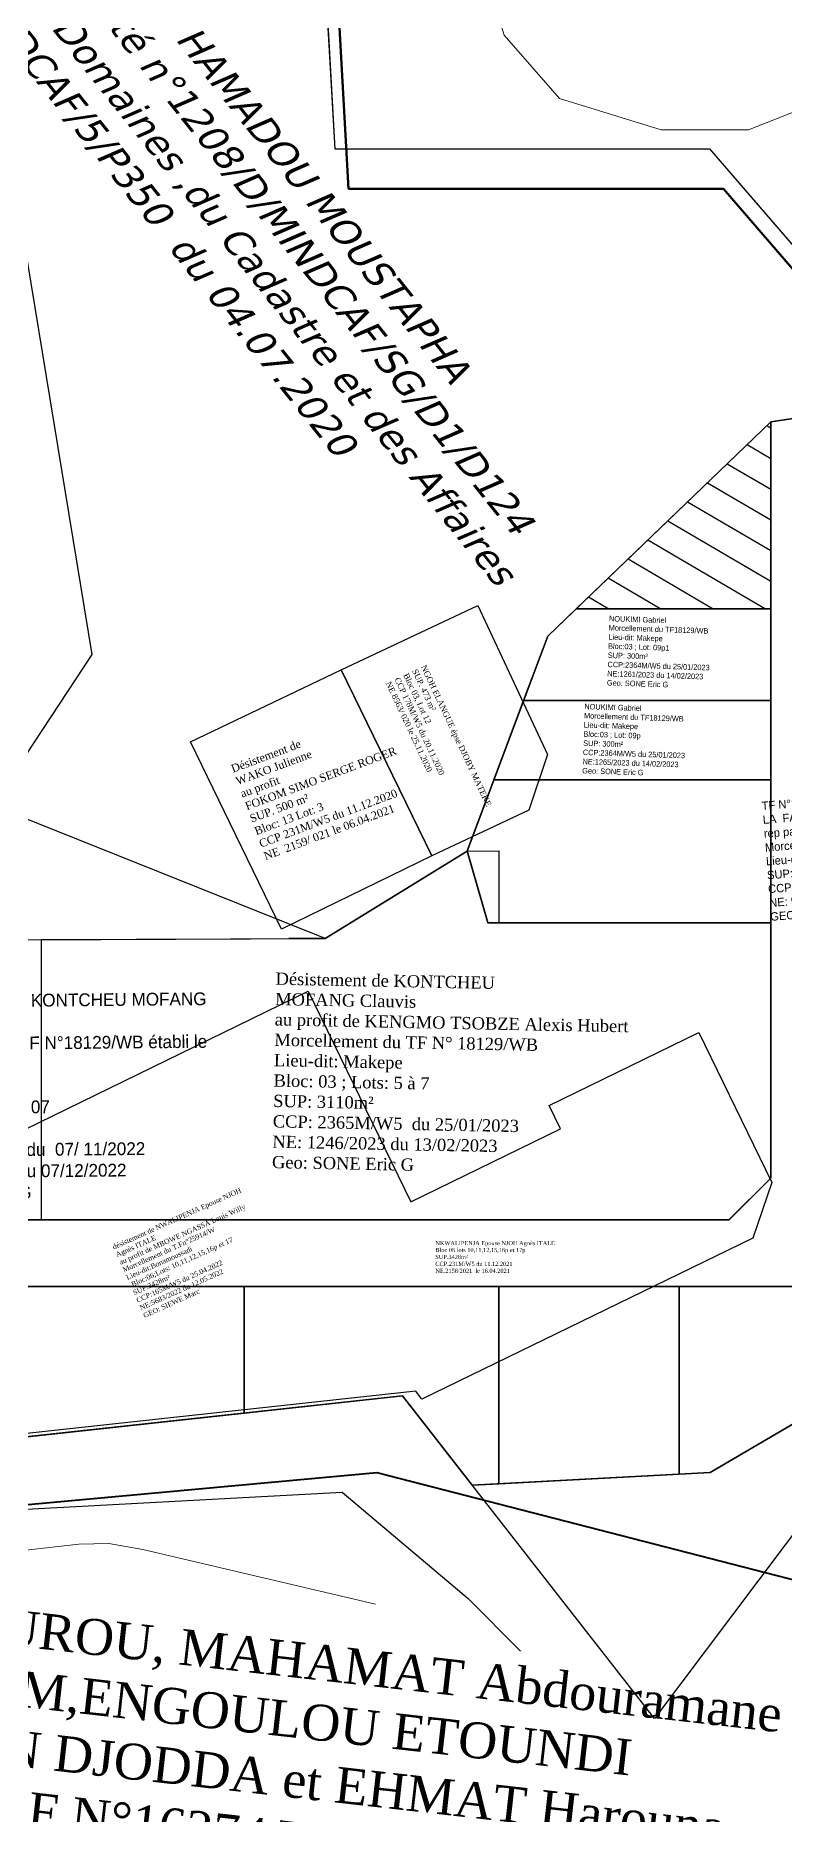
# Model space of a CAD drawing. Header units: millimetres. Extents: x 579832 to 917290, y 449831 to 1452191.
# Drawn here: x 582220.3 to 582310.2, y 450574 to 450787.4 of the extents above; entities that cross this region are included whole.
import ezdxf

# ---------------------------------------------------------------- set-up
doc = ezdxf.new("R2010")
doc.units = ezdxf.units.MM
doc.header["$LTSCALE"] = 10
for name, color, linetype in [('Div_Cont', 1, 'Continuous'), ('end maj 26 02 2021', 7, 'Continuous'), ('MAJ AVRIL 2021', 7, 'Continuous'), ('MAJ JAN 2022', 1, 'Continuous'), ('MAJ MARS 2022', 7, 'Continuous'), ('Parcelle MAJ', 6, 'Continuous'), ('TF 16274-w', 2, 'Continuous'), ('TF ANNULE-RETIRE', 6, 'Continuous')]:
    doc.layers.add(name, color=color, linetype=linetype)
doc.layers.add('MAJ APRES LE 13.01.2023', color=222, linetype='Continuous', lineweight=30)
doc.layers.add('Roads_others', color=24, linetype='Continuous', lineweight=9)
doc.styles.add('Times 1.0', font='times.ttf', dxfattribs={"width": 0.99, "height": 1})
doc.styles.add('Times 1.5', font='times.ttf', dxfattribs={"width": 0.99, "height": 0.75})

# ---------------------------------------------------------------- blocks, each defined once
blk = doc.blocks.new('A$C4D615E63')
at = {"layer": 'MAJ AVRIL 2021', "color": 150, "linetype": 'ByBlock', "lineweight": -3, "ltscale": 0.0014, "flags": 128}
blk.add_lwpolyline([(54.48, 53.89), (66.79, 28.63), (84.77, 37.39), (83.41, 40.18), (101.39, 48.93), (110.15, 30.95), (107.85, 24.27), (68.14, 4.93), (67.38, 5.91), (12.94, 0), (0, 27.36), (54.48, 53.89)], close=True, dxfattribs=at)

msp = doc.modelspace()

# ---------------------------------------------------------------- hatches: boundary and pattern name
h = msp.add_hatch()
h.set_pattern_fill('ANSI31', angle=284.578, style=0)
h.set_pattern_definition([(329.5779513, (-2003.6192, -141.0934), (1.60771091, 2.73786242), [])])
h.paths.add_polyline_path([(582308.6, 450741.09), (582285.23, 450718.66), (582308.6, 450718.66)])
h.paths.add_polyline_path([(582303.06, 450731.46), (582306.13, 450731.46), (582306.13, 450735.21), (582303.06, 450735.21)], flags=24)
h.paths.add_polyline_path([(582294.66, 450721.73), (582306.99, 450721.73), (582306.99, 450725.53), (582294.66, 450725.53)], flags=24)
h.paths.add_polyline_path([(582299.79, 450727.11), (582306.82, 450727.11), (582306.82, 450730.86), (582299.79, 450730.86)], flags=24)

# ---------------------------------------------------------------- linework, layer by layer
for p, q in [((582308.6, 450741.09), (582327.15, 450743.88)), ((582308.6, 450741.09), (582327.15, 450743.88)), ((582281.82, 450715.38), (582308.6, 450741.09)), ((582281.82, 450715.38), (582308.6, 450741.09)), ((582272.15, 450689.61), (582281.82, 450715.38)), ((582272.15, 450689.61), (582281.82, 450715.38)), ((582255.1, 450679.11), (582272.15, 450689.61)), ((582255.1, 450679.11), (582272.15, 450689.61)), ((582210.21, 450678.92), (582255.1, 450679.11)), ((582210.21, 450678.92), (582255.1, 450679.11)), ((582329.07, 450631.25), (582301.32, 450615.04)), ((582329.07, 450631.25), (582301.32, 450615.04)), ((582301.32, 450615.04), (582272.76, 450613.49)), ((582301.32, 450615.04), (582272.76, 450613.49))]:
    msp.add_line(p, q)
at = {"color": 7, "flags": 128}
for points in [[(582308.6, 450741.09), (582308.6, 450681), (582274.62, 450681), (582272.15, 450689.6), (582281.83, 450715.39)], [(582097.84, 450606.12), (582093.04, 450637.35), (582331.98, 450637.35), (582329.07, 450631.25), (582301.32, 450615.04), (582272.76, 450613.49), (582264.38, 450624.21)]]:
    msp.add_lwpolyline(points, close=True, dxfattribs=at)
at = {"color": 6, "flags": 128}
for points in [[(582285.23, 450718.66), (582308.6, 450718.66), (582308.6, 450681), (582274.62, 450681), (582272.15, 450689.6), (582281.83, 450715.39)], [(582245.4, 450637.35), (582331.98, 450637.35), (582329.07, 450631.25), (582301.32, 450615.04), (582272.76, 450613.49), (582264.38, 450624.21), (582245.4, 450622.15)]]:
    msp.add_lwpolyline(points, close=True, dxfattribs=at)
at = {"color": 7, "lineweight": 40, "flags": 128}
msp.add_lwpolyline([(582430.3, 450712.29), (582506.29, 450667.85), (582281.53, 450435.6), (582023.63, 450516.96), (582031.51, 450588.86), (582189.17, 450606.75), (582205.02, 450609.85), (582261.3, 450615.03), (582311.98, 450601.99), (582363.8, 450620.85)], close=True, dxfattribs=at)
at = {"color": 150, "flags": 128}
for points in [[(582132.35, 450645.35), (582303.6, 450645.35)], [(582093.04, 450637.35), (582331.98, 450637.35)]]:
    msp.add_lwpolyline(points, dxfattribs=at)
at = {"color": 0, "flags": 128}
for points in [[(582132.35, 450645.35), (582303.6, 450645.35)], [(582093.04, 450637.35), (582331.98, 450637.35)]]:
    msp.add_lwpolyline(points, dxfattribs=at)
msp.add_lwpolyline([(582097.84, 450606.12), (582093.04, 450637.35), (582331.98, 450637.35), (582329.07, 450631.25), (582301.32, 450615.04), (582272.76, 450613.49), (582264.38, 450624.21)], close=True, dxfattribs=at)
at = {"color": 7, "flags": 128}
for points in [[(582093.04, 450637.35), (582331.98, 450637.35)], [(582297.61, 450614.84), (582297.61, 450637.35)]]:
    msp.add_lwpolyline(points, dxfattribs=at)
at = {"color": 150, "flags": 128}
msp.add_lwpolyline([(582147.84, 450637.35), (582245.4, 450637.35), (582245.4, 450622.15), (582147.84, 450611.55)], close=True, dxfattribs=at)
at = {"flags": 128}
for points in [[(582264.38, 450624.21), (582097.84, 450606.12)], [(582264.38, 450624.21), (582097.84, 450606.12)], [(582264.38, 450624.21), (582272.76, 450613.49)], [(582264.38, 450624.21), (582272.76, 450613.49)]]:
    msp.add_lwpolyline(points, dxfattribs=at)
at = {"layer": 'Div_Cont', "color": 7}
for p, q in [((582278.56, 450706.68), (582272.15, 450689.61)), ((582308.6, 450681), (582308.6, 450706.68))]:
    msp.add_line(p, q, dxfattribs=at)
at = {"layer": 'Div_Cont', "color": 0}
for p, q in [((582272.15, 450689.6), (582255.11, 450679.11)), ((582274.62, 450681), (582272.15, 450689.6)), ((582255.11, 450679.11), (582250.75, 450679.09)), ((582250.75, 450645.35), (582275.96, 450645.35))]:
    msp.add_line(p, q, dxfattribs=at)
at = {"layer": 'Div_Cont', "color": 7, "flags": 128}
for points in [[(582308.59, 450676.36), (582308.6, 450676.36), (582308.6, 450741.09), (582281.83, 450715.39), (582272.15, 450689.6), (582275.96, 450689.61), (582275.96, 450681)], [(582275.96, 450645.35), (582303.6, 450645.35), (582308.6, 450650.35), (582308.6, 450741.09)]]:
    msp.add_lwpolyline(points, dxfattribs=at)
at = {"layer": 'Div_Cont', "color": 0, "flags": 128}
for points in [[(582308.6, 450681), (582308.6, 450741.09), (582281.83, 450715.39), (582272.15, 450689.6), (582274.62, 450681), (582274.62, 450681)], [(582245.4, 450637.35), (582215.67, 450637.35), (582215.67, 450618.92), (582245.4, 450622.15)]]:
    msp.add_lwpolyline(points, close=True, dxfattribs=at)
msp.add_lwpolyline([(582275.96, 450645.35), (582303.6, 450645.35), (582308.6, 450650.35), (582308.6, 450741.09)], dxfattribs=at)
at = {"layer": 'Div_Cont', "color": 7, "flags": 128}
for points in [[(582308.6, 450718.66), (582308.6, 450741.09), (582285.23, 450718.66)], [(582281.83, 450715.39), (582272.15, 450689.6), (582274.62, 450681), (582308.6, 450681), (582308.6, 450718.66), (582285.23, 450718.66)], [(582308.6, 450698.13), (582308.6, 450706.68), (582308.6, 450718.66), (582285.23, 450718.66), (582281.83, 450715.39), (582275.35, 450698.13)], [(582274.62, 450681), (582308.6, 450681), (582308.6, 450698.13), (582275.35, 450698.13), (582272.15, 450689.61), (582274.01, 450683.11)], [(582245.4, 450637.35), (582215.67, 450637.35), (582215.67, 450618.92), (582245.4, 450622.15)], [(582275.96, 450637.35), (582245.4, 450637.35), (582245.4, 450622.15), (582264.38, 450624.21), (582272.76, 450613.49), (582275.96, 450613.67)], [(582275.96, 450613.67), (582301.32, 450615.04), (582329.07, 450631.25), (582331.98, 450637.35), (582275.96, 450637.35)], [(582297.61, 450637.35), (582275.96, 450637.35), (582275.96, 450613.67), (582297.61, 450614.84)], [(582297.61, 450614.84), (582301.32, 450615.04), (582329.07, 450631.25), (582331.98, 450637.35), (582297.61, 450637.35)]]:
    msp.add_lwpolyline(points, close=True, dxfattribs=at)
at = {"layer": 'end maj 26 02 2021', "color": 0, "linetype": 'ByBlock'}
msp.add_line((582301.32, 450615.04), (582272.76, 450613.49), dxfattribs=at)
at = {"layer": 'end maj 26 02 2021', "color": 1, "flags": 128}
msp.add_lwpolyline([(581929, 450990.99), (581996.59, 450953.66), (582059.54, 450889.44), (582115.48, 450889.84), (582136.29, 450909.96), (582187.47, 450919.37), (582230.56, 450912.65), (582250.77, 450880.36), (582249.42, 450835.97), (582254.81, 450799.65), (582256.25, 450773.87), (582301.25, 450773.87), (582363.01, 450702.31), (582329.06, 450631.24), (582294.66, 450585.53), (582264.37, 450624.21), (582032.25, 450599), (582008.77, 450650.37), (581932.34, 450651.91), (581922.64, 450679.04), (581952.28, 450717.61), (581631.06, 450726.12)], dxfattribs=at)
msp.add_lwpolyline([(581929, 450990.99), (581996.59, 450953.66), (582059.54, 450889.44), (582115.48, 450889.84), (582136.29, 450909.96), (582187.47, 450919.37), (582230.56, 450912.65), (582250.77, 450880.36), (582249.42, 450835.97), (582254.81, 450799.65), (582256.25, 450773.87), (582301.25, 450773.87), (582363.01, 450702.31), (582329.06, 450631.24), (582294.66, 450585.53), (582264.37, 450624.21), (582032.25, 450599), (582008.77, 450650.37), (581932.34, 450651.91), (581922.64, 450679.04), (581952.28, 450717.61), (581631.06, 450726.12)], dxfattribs=at)
at = {"layer": 'end maj 26 02 2021', "color": 1, "lineweight": 30, "flags": 128}
msp.add_lwpolyline([(581929, 450990.99), (581996.59, 450953.66), (582059.54, 450889.44), (582115.48, 450889.84), (582136.29, 450909.96), (582187.47, 450919.37), (582230.56, 450912.65), (582250.77, 450880.36), (582249.42, 450835.97), (582254.81, 450799.65), (582256.25, 450773.87), (582301.25, 450773.87), (582363.01, 450702.31), (582329.06, 450631.24), (582294.66, 450585.53), (582264.37, 450624.21), (582032.25, 450599), (582008.77, 450650.37), (581932.34, 450651.91), (581922.64, 450679.04), (581952.28, 450717.61), (581631.06, 450726.12)], dxfattribs=at)
msp.add_lwpolyline([(581929, 450990.99), (581996.59, 450953.66), (582059.54, 450889.44), (582115.48, 450889.84), (582136.29, 450909.96), (582187.47, 450919.37), (582230.56, 450912.65), (582250.77, 450880.36), (582249.42, 450835.97), (582254.81, 450799.65), (582256.25, 450773.87), (582301.25, 450773.87), (582363.01, 450702.31), (582329.06, 450631.24), (582294.66, 450585.53), (582264.37, 450624.21), (582032.25, 450599), (582008.77, 450650.37), (581932.34, 450651.91), (581922.64, 450679.04), (581952.28, 450717.61), (581631.06, 450726.12)], dxfattribs=at)
at = {"layer": 'MAJ APRES LE 13.01.2023', "lineweight": 30, "flags": 128}
for points in [[(582308.6, 450718.66), (582308.6, 450707.66), (582278.92, 450707.66), (582281.83, 450715.39), (582285.23, 450718.66)], [(582308.6, 450707.66), (582308.6, 450698.13), (582275.36, 450698.15), (582278.93, 450707.66)]]:
    msp.add_lwpolyline(points, close=True, dxfattribs=at)
at = {"layer": 'MAJ APRES LE 13.01.2023', "flags": 128}
msp.add_lwpolyline([(582272.15, 450689.62), (582274.62, 450681.01), (582308.59, 450681.01), (582308.59, 450650.36), (582303.59, 450645.36), (582221.05, 450645.36), (582221.05, 450678.98), (582255.1, 450679.12)], close=True, dxfattribs=at)
at = {"layer": 'MAJ JAN 2022', "color": 2, "lineweight": 30, "ltscale": 0.0014, "flags": 128}
msp.add_lwpolyline([(582254.74, 450800.12), (582256.25, 450773.87), (582301.25, 450773.87), (582327.14, 450743.88), (582308.6, 450741.09), (582281.82, 450715.38), (582272.15, 450689.6), (582255.11, 450679.11), (582215.16, 450695.07), (582215.16, 450695.07), (582227.12, 450713.18), (582218.46, 450766.03), (582195.32, 450779.23), (582159.91, 450792.9)], dxfattribs=at)
msp.add_lwpolyline([(582254.74, 450800.12), (582256.25, 450773.87), (582301.25, 450773.87), (582327.14, 450743.88), (582308.6, 450741.09), (582281.82, 450715.38), (582272.15, 450689.6), (582255.11, 450679.11), (582215.16, 450695.07), (582215.16, 450695.07), (582227.12, 450713.18), (582218.46, 450766.03), (582195.32, 450779.23), (582159.91, 450792.9)], dxfattribs=at)
at = {"layer": 'MAJ JAN 2022', "color": 7, "ltscale": 0.0014, "flags": 128}
msp.add_lwpolyline([(582081.2, 450594.48), (582189.18, 450606.76), (582205.03, 450609.86), (582257.16, 450612.66), (582272.26, 450599.9), (582278.55, 450593.6)], dxfattribs=at)
at = {"layer": 'MAJ JAN 2022', "color": 0, "ltscale": 0.0014, "flags": 128}
msp.add_lwpolyline([(582081.2, 450594.48), (582189.18, 450606.76), (582205.03, 450609.86), (582257.16, 450612.66), (582272.26, 450599.9), (582278.55, 450593.6)], dxfattribs=at)
at = {"layer": 'Parcelle MAJ', "color": 6, "lineweight": 30, "flags": 128}
for points in [[(582327.15, 450743.88), (582363.01, 450702.31), (582329.07, 450631.25), (582301.32, 450615.04), (582272.76, 450613.49), (582264.38, 450624.21), (582097.84, 450606.12), (582089.34, 450661.74), (582087.07, 450731.9), (582109.04, 450731.6), (582143.31, 450712.09), (582178.81, 450676.92), (582210.21, 450678.92), (582255.1, 450679.11), (582272.15, 450689.61), (582281.82, 450715.38), (582308.6, 450741.09)], [(582327.15, 450743.88), (582363.01, 450702.31), (582329.07, 450631.25), (582301.32, 450615.04), (582272.76, 450613.49), (582264.38, 450624.21), (582097.84, 450606.12), (582089.34, 450661.74), (582087.07, 450731.9), (582109.04, 450731.6), (582143.31, 450712.09), (582178.81, 450676.92), (582210.21, 450678.92), (582255.1, 450679.11), (582272.15, 450689.61), (582281.82, 450715.38), (582308.6, 450741.09)], [(582327.15, 450743.88), (582363.01, 450702.31), (582329.07, 450631.25), (582301.32, 450615.04), (582272.76, 450613.49), (582264.38, 450624.21), (582097.84, 450606.12), (582089.34, 450661.74), (582087.07, 450731.9), (582109.04, 450731.6), (582143.32, 450712.09), (582178.81, 450676.92), (582210.21, 450678.93), (582255.1, 450679.11), (582272.15, 450689.61), (582281.83, 450715.39), (582308.6, 450741.09)], [(582327.15, 450743.88), (582363.01, 450702.31), (582329.07, 450631.25), (582301.32, 450615.04), (582272.76, 450613.49), (582264.38, 450624.21), (582097.84, 450606.12), (582089.34, 450661.74), (582087.07, 450731.9), (582109.04, 450731.6), (582143.32, 450712.09), (582178.81, 450676.93), (582210.21, 450678.93), (582255.1, 450679.11), (582272.15, 450689.61), (582281.83, 450715.39), (582308.6, 450741.09)], [(582132.35, 450699.46), (582156.07, 450699.46), (582178.81, 450676.93), (582210.21, 450678.93), (582255.1, 450679.11), (582272.15, 450689.61), (582281.83, 450715.39), (582308.6, 450741.09), (582308.6, 450650.35), (582303.6, 450645.35), (582132.35, 450645.35), (582127.35, 450650.35), (582127.35, 450694.46), (582132.35, 450699.46)], [(582132.35, 450699.46), (582156.07, 450699.46), (582178.81, 450676.93), (582210.21, 450678.93), (582255.1, 450679.11), (582272.15, 450689.61), (582281.83, 450715.39), (582308.6, 450741.09), (582308.6, 450650.35), (582303.6, 450645.35), (582132.35, 450645.35), (582127.35, 450650.35), (582127.35, 450694.46), (582132.35, 450699.46)], [(582132.36, 450699.46), (582156.05, 450699.46), (582178.81, 450676.91), (582210.21, 450678.91), (582255.1, 450679.1), (582272.15, 450689.6), (582274.62, 450681), (582308.59, 450681), (582308.59, 450650.34), (582303.58, 450645.34), (582132.36, 450645.34), (582127.34, 450650.35), (582127.35, 450694.46)], [(582156.07, 450699.46), (582178.81, 450676.93), (582210.21, 450678.93), (582255.11, 450679.11), (582272.15, 450689.61), (582274.62, 450681), (582308.6, 450681), (582308.6, 450650.35), (582303.6, 450645.35), (582132.35, 450645.35), (582127.35, 450650.35), (582127.35, 450694.46), (582132.35, 450699.46)], [(582156.07, 450699.46), (582178.81, 450676.93), (582210.21, 450678.93), (582255.11, 450679.11), (582272.15, 450689.61), (582274.62, 450681), (582308.6, 450681), (582308.6, 450650.35), (582303.6, 450645.35), (582132.35, 450645.35), (582127.35, 450650.35), (582127.35, 450694.46), (582132.35, 450699.46)]]:
    msp.add_lwpolyline(points, close=True, dxfattribs=at)
at = {"layer": 'Roads_others'}
for points in [[(581957.92, 450979.07), (582002.16, 450956.18), (582010.42, 450949.31), (582044.32, 450913.78), (582070.69, 450891.4), (582079.18, 450888.6), (582088.41, 450888.61), (582098.16, 450892.17), (582141.37, 450923.93), (582149.64, 450927.19), (582157.82, 450928.16), (582212.01, 450927.91), (582249.16, 450922.99), (582257.58, 450921.01), (582262.34, 450917.45), (582265.18, 450909.55), (582270.59, 450847.52), (582272.64, 450800.27), (582276.6, 450787.49), (582283.24, 450779.88), (582295.44, 450776.12), (582305.94, 450776.13), (582365.46, 450799.7)], [(581957.92, 450979.07), (582002.16, 450956.18), (582010.42, 450949.31), (582044.32, 450913.78), (582070.69, 450891.4), (582079.18, 450888.6), (582088.41, 450888.61), (582098.16, 450892.17), (582141.37, 450923.93), (582149.64, 450927.19), (582157.82, 450928.16), (582212.01, 450927.91), (582249.16, 450922.99), (582257.58, 450921.01), (582262.34, 450917.45), (582265.18, 450909.55), (582270.59, 450847.52), (582272.64, 450800.27), (582276.6, 450787.49), (582283.24, 450779.88), (582295.44, 450776.12), (582305.94, 450776.13), (582365.46, 450799.7)], [(582034.95, 450586.45), (582082.8, 450590.26), (582108.55, 450593.18), (582225.55, 450606.43), (582229.13, 450606.52), (582233.22, 450605.78), (582261.15, 450599.23)]]:
    msp.add_lwpolyline(points, dxfattribs=at)
at = {"layer": 'TF 16274-w', "color": 2, "linetype": 'ByBlock', "lineweight": 100, "flags": 128}
msp.add_lwpolyline([(582513.15, 451131.82), (582482.73, 450880.88), (582486.65, 450811.19), (582364.68, 450697.49), (582302.92, 450769.06), (582257.92, 450769.06), (582256.47, 450794.84), (582251.09, 450831.16), (582252.43, 450875.55), (582232.23, 450907.83), (582189.13, 450914.56), (582137.95, 450905.14), (582117.15, 450885.03), (582061.22, 450884.62), (581998.26, 450948.85), (581973.13, 450961.87)], dxfattribs=at)
msp.add_lwpolyline([(582513.15, 451131.82), (582482.73, 450880.88), (582486.65, 450811.19), (582364.68, 450697.49), (582302.92, 450769.06), (582257.92, 450769.06), (582256.47, 450794.84), (582251.09, 450831.16), (582252.43, 450875.55), (582232.23, 450907.83), (582189.13, 450914.56), (582137.95, 450905.14), (582117.15, 450885.03), (582061.22, 450884.62), (581998.26, 450948.85), (581973.13, 450961.87)], dxfattribs=at)
at = {"layer": 'TF ANNULE-RETIRE', "color": 251, "lineweight": 30, "flags": 128}
for points in [[(582273.45, 450719.04), (582281.81, 450701.19), (582279.54, 450694.52), (582267.9, 450689.01), (582257.01, 450711.35)], [(582273.45, 450719.04), (582281.81, 450701.19), (582279.54, 450694.52), (582267.9, 450689.01), (582257.01, 450711.35)], [(582257.01, 450711.35), (582267.9, 450689.01), (582249.87, 450680.22), (582238.92, 450702.7)], [(582257.01, 450711.35), (582267.9, 450689.01), (582249.87, 450680.22), (582238.92, 450702.7)]]:
    msp.add_lwpolyline(points, close=True, dxfattribs=at)
at = {"layer": 'TF ANNULE-RETIRE', "color": 250, "lineweight": 30, "flags": 128}
msp.add_lwpolyline([(582253.07, 450672.77), (582265.38, 450647.51), (582283.36, 450656.27), (582282, 450659.06), (582299.98, 450667.81), (582308.74, 450649.83), (582306.44, 450643.15), (582266.73, 450623.81), (582265.97, 450624.79), (582211.53, 450618.88), (582198.59, 450646.24), (582253.07, 450672.77)], close=True, dxfattribs=at)
at = {"layer": 'TF ANNULE-RETIRE', "color": 251, "lineweight": 30, "flags": 128}
msp.add_lwpolyline([(582253.07, 450672.77), (582265.37, 450647.51), (582283.36, 450656.27)], dxfattribs=at)
msp.add_lwpolyline([(582253.07, 450672.77), (582265.37, 450647.51), (582283.36, 450656.27)], dxfattribs=at)

# ---------------------------------------------------------------- block references
at = {"layer": 'TF ANNULE-RETIRE', "color": 250, "lineweight": 30}
msp.add_blockref('A$C4D615E63', (582198.59, 450618.88), dxfattribs=at)

# ---------------------------------------------------------------- texts
at = {"insert": (582307.47, 450695.51), "char_height": 1, "width": 340.5025, "attachment_point": 1, "rotation": 4.4338}
msp.add_mtext('\\pt3.716,4.223,4.392;{\\C1;TF N°18129/WB}\\PLA  FAMILLE  BONA GWET \\Prep par MPESSA WEA  Moise  Rene\\P{\\C1;Morcellement du TF N°16274/W\\P\\ptz;\\C7;Lieu-dit: Makepe}\\PSUP: 2ha 28ca 31ca\\PCCP: 6143M/W5 du 08/08/2022\\PNE: 9708 du 12/08/2022\\PGEO: SONE Eric G.', dxfattribs=at)
at = {"color": 3, "attachment_point": 1}
for s, insert, char_height, width, rotation in [('{\\C7;SCI LAFLEUR R/P KONTCHEU MOFANG Clauvis\\P\\C1;Morcellement du T.F N°18129/WB établi le /11/2022 \\P\\C256;Lieu-dit : Makepe\\PBloc: 04 ; Lot: 01 à 07\\PSUP : 7000 m²\\PCCP : 4912 M/W5 du  07/ 11/2022\\PNE : 11274/2022 du 07/12/2022\\P\\C1;Geo : SONE Eric G}', (582201.97, 450672.3), 1.5349, 42.0479, 0.5075), ("{\\fTimes New Roman|b0|i0|c0|p18;\\C256;MOHAMAN NOUROU, MAHAMAT Abdouramane\\PAtim,AHMAT TOM,ENGOULOU ETOUNDI \\PFerdinand,HAMAN DJODDA et EHMAT Harouna\\C3;\\P\\C1;Morcellement du T.F N°16274/W\\Pétabli  22-02-2023 \\fTimes New Roman|b0|i0|c186|p18;\\W0.99; suivant réquisition\\fTimes New Roman|b0|i0|c0|p18;\\P\\fTimes New Roman|b0|i0|c186|p18; n° 000078/Y.10/MINDCAF/5/P530/DNJ \\fTimes New Roman|b0|i0|c0|p18;\\P\\fTimes New Roman|b0|i0|c186|p18;du  22/02/2023 de Monsieur le Conservateur \\fTimes New Roman|b0|i0|c0|p18;\\P\\fTimes New Roman|b0|i0|c186|p18;Foncier du Wouri B en exécution à l' Arreté\\fTimes New Roman|b0|i0|c0|p18;\\P\\fTimes New Roman|b0|i0|c186|p18; n° 0194/A/MINDCAF/SG/D1/D12 du \\fTimes New Roman|b0|i0|c0|p18;\\P\\fTimes New Roman|b0|i0|c186|p18;19/01/2023 de Monsieur le Ministre des \\fTimes New Roman|b0|i0|c0|p18;\\P\\fTimes New Roman|b0|i0|c186|p18;Domaines du Cadastre et des Affaires\\fTimes New Roman|b0|i0|c0|p18;\\P\\fTimes New Roman|b0|i0|c186|p18; Foncieres portant attribution en compensation\\fTimes New Roman|b0|i0|c0|p18;\\W1; \\P\\C256;Lieu-dit :Makepe\\PSUP : 5Ha 51a 67Ca\\PCCP : 2452 M/W5 du 22/ 02/2023\\PNE :  1621 /2023 du  22/02/2023\\P\\C1;Geo :DONGMO .K. Patrick}", (582170.64, 450603.88), 4.3021, 321.7025, 353.5554)]:
    msp.add_mtext(s, dxfattribs=dict(at, insert=insert, char_height=char_height, width=width, rotation=rotation))
at = {"layer": 'end maj 26 02 2021', "color": 150, "linetype": 'ByBlock', "lineweight": -3, "ltscale": 0.0014, "attachment_point": 1, "style": 'Times 1.0'}
for s, insert, char_height, width, rotation in [('{\\fTimes New Roman|b0|i0|c186|p18;\\C256;NGOH ELANGUE épse DJOBY MATEKE\\PSUP. 473 m²\\PBloc 03, Lot 12\\PCCP 178M/W5 du 20.11.2020\\PNE 8563/ 020 le 25.11.2020}', (582267.21, 450712.01), 0.7, 24.4342, 295.1157), ('{\\fTimes New Roman|b0|i0|c186|p18;\\C256;NGOH ELANGUE épse DJOBY MATEKE\\PSUP. 473 m²\\PBloc 03, Lot 12\\PCCP 178M/W5 du 20.11.2020\\PNE 8563/ 020 le 25.11.2020}', (582267.21, 450712.01), 0.7, 24.4342, 295.1157), ('{\\C1;Désistement de \\P\\C256;WAKO Julienne \\P\\C1;au profit \\C256;\\PFOKOM SIMO SERGE ROGER\\PSUP. 500 m²\\PBloc: 13 Lot: 3\\PCCP 231M/W5 du 11.12.2020\\PNE  2159/ 021 le 06.04.2021}', (582243.7, 450699.89), 0.9603, 18.6814, 20.507), ('{\\C1;Désistement de \\P\\C256;WAKO Julienne \\P\\C1;au profit \\C256;\\PFOKOM SIMO SERGE ROGER\\PSUP. 500 m²\\PBloc: 13 Lot: 3\\PCCP 231M/W5 du 11.12.2020\\PNE  2159/ 021 le 06.04.2021}', (582243.7, 450699.89), 0.9603, 18.6814, 20.507)]:
    msp.add_mtext(s, dxfattribs=dict(at, insert=insert, char_height=char_height, width=width, rotation=rotation))
at = {"layer": 'MAJ APRES LE 13.01.2023', "lineweight": 30, "char_height": 0.6602, "width": 15.8687, "attachment_point": 1, "rotation": 358.1463}
for s, insert in [('{\\C7;NOUKIMI Gabriel \\P\\C1;Morcellement du TF18129/WB}\\P{\\C7;Lieu-dit: Makepe \\PBloc:03 ; Lot: 09p1\\PSUP: 300m²\\PCCP:2364M/W5 du 25/01/2023\\PNE:1261/2023 du 14/02/2023\\P\\C1;Geo: SONE Eric G}', (582289.19, 450717.83)), ('{\\C7;NOUKIMI Gabriel }\\P{\\C1;Morcellement du TF18129/WB}\\P{\\C7;Lieu-dit: Makepe \\PBloc:03 ; Lot: 09p\\PSUP: 300m²\\PCCP:2364M/W5 du 25/01/2023\\PNE:1265/2023 du 14/02/2023}\\P{\\C1;Geo: SONE Eric G}', (582286.23, 450707.28))]:
    msp.add_mtext(s, dxfattribs=dict(at, insert=insert))
at = {"layer": 'MAJ APRES LE 13.01.2023', "insert": (582249.17, 450675.03), "char_height": 1.4672, "width": 51.7829, "attachment_point": 1, "rotation": 358.885}
msp.add_mtext('\\A1;{\\fTimes New Roman|b0|i0|c186|p18;\\C3;Désistement de KONTCHEU \\fTimes New Roman|b0|i0|c0|p18;\\P\\fTimes New Roman|b0|i0|c186|p18;MOFANG Clauvis \\fTimes New Roman|b0|i0|c0|p18;\\P\\fTimes New Roman|b0|i0|c186|p18;au profit de KENGMO TSOBZE Alexis Hubert\\P\\C1;Morcellement du TF N° 18129/WB \\P\\C7;Lieu-dit: Makepe\\PBloc: 03 ; Lots: 5 à 7\\PSUP: 3110m²\\PCCP: 2365M/W5  du 25/01/2023\\PNE: 1246/2023 du 13/02/2023\\P\\C1;Geo: SONE Eric G}', dxfattribs=at)
at = {"layer": 'MAJ MARS 2022', "insert": (582173.8, 450871.6), "char_height": 3.24781, "width": 182.8115, "attachment_point": 1, "rotation": 308.553}
msp.add_mtext('\\A1;{\\fVerdana|b0|i1|c0|p34;SCI les Flamboyants représentée par Monsieur HAMADOU MOUSTAPHA \\C1;Morcellement du T.Fn°16274/W suivant Arreté \\H0.9998x;n%%D1208/D/MINDCAF/SG/D1/D124 du 13.06.2022de Monsieur le Ministre des Domaines ,du Cadastre et des Affaires Foncières  et Réquisition  n%%D037 Y.10/MINDCAF/5/P350  du 04.07.2020\\P\\C256;Lieu-dit:Maképé\\Psup:02ha23a96ca\\Pccp:6133M/W5 du 07/07/2022\\PNE:8411/2022 du 07.07.2022\\P\\C1;Geo:SONE Eric Giovanni}', dxfattribs=at)
msp.add_mtext('\\A1;{\\fVerdana|b0|i1|c0|p34;SCI les Flamboyants représentée par Monsieur HAMADOU MOUSTAPHA \\C1;Morcellement du T.Fn°16274/W suivant Arreté \\H0.9998x;n%%D1208/D/MINDCAF/SG/D1/D124 du 13.06.2022de Monsieur le Ministre des Domaines ,du Cadastre et des Affaires Foncières  et Réquisition  n%%D037 Y.10/MINDCAF/5/P350  du 04.07.2020\\P\\C256;Lieu-dit:Maképé\\Psup:02ha23a96ca\\Pccp:6133M/W5 du 07/07/2022\\PNE:8411/2022 du 07.07.2022\\P\\C1;Geo:SONE Eric Giovanni}', dxfattribs=at)
at = {"layer": 'TF ANNULE-RETIRE', "color": 251, "lineweight": 30, "insert": (582229.49, 450642.32), "char_height": 0.6, "width": 67.9451, "attachment_point": 1, "rotation": 24.185, "style": 'Times 1.5'}
msp.add_mtext('{\\W1;\\C251;désistement de \\W0.99;NWALIPENJA Epouse NJOH \\PAgnès ITALE\\P\\W1;au profit de MBOWE NGASSA Louis Willy\\PMorcellement du T.Fn%%D25914/W\\PLieu-dit:Bonamoussadi\\P Bloc:06;Lots: 10,11,12,15,16p et 17\\PSUP:3428m²\\PCCP:165M/W5 du 25.04.2022\\PNE:5683/2022 du 12.05.2022\\PGEO: SIEWE Marc}', dxfattribs=at)
at = {"layer": 'TF ANNULE-RETIRE', "color": 251, "lineweight": 30, "insert": (582268.33, 450642.81), "char_height": 0.5, "width": 35.3103, "attachment_point": 1, "style": 'Times 1.5'}
msp.add_mtext('{\\C251;NKWALIPENJA Epouse NJOH Agnès ITALE\\PBloc 06 lots 10,11,12,15,16p et 17p\\PSUP.3428m²\\PCCP.231M/W5 du 11.12.2021\\PNE.2158/2021  le 16.04.2021}', dxfattribs=at)

doc.saveas('drawing.dxf')
